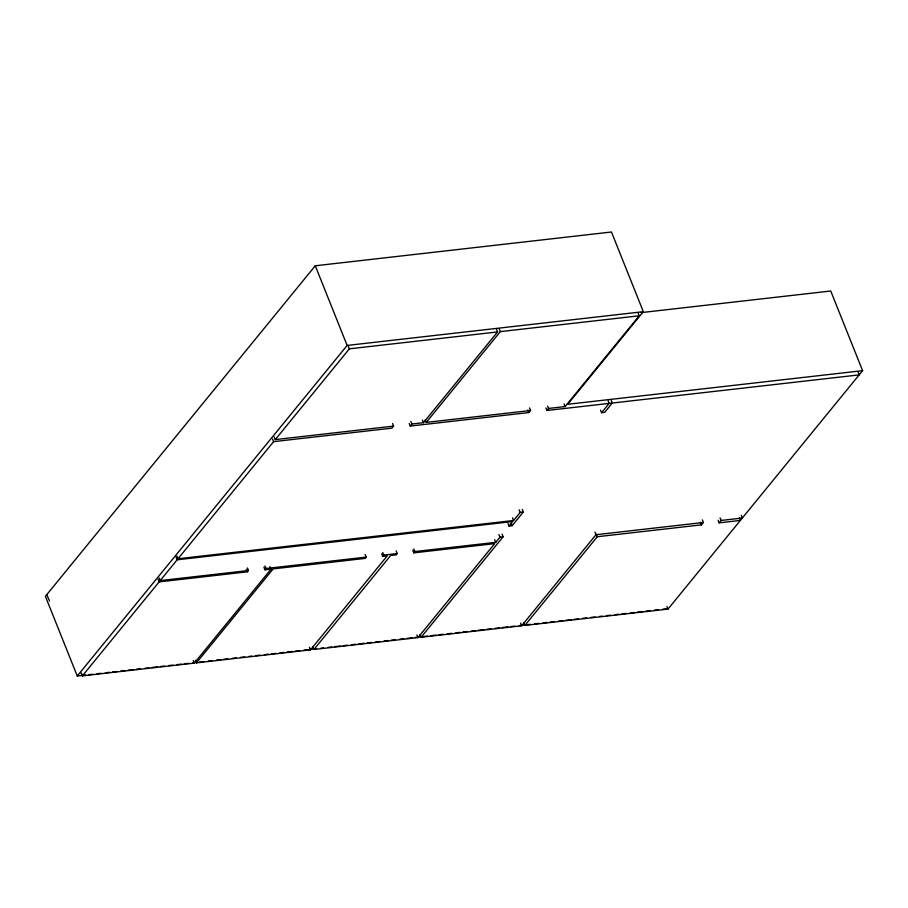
<?xml version="1.0" encoding="UTF-8"?>
<svg xmlns="http://www.w3.org/2000/svg" width="908" height="908" viewBox="0 0 908 908"><rect width="100%" height="100%" fill="white"/><g stroke="black" fill="none" stroke-linecap="round" stroke-linejoin="round"><path stroke-width="1.36" d="M641.161 312.613L830.741 291.003L862.6 370.668L567.704 404.287L643.329 311.671L611.459 232.005L315.269 265.772L45.4 596.329L77.259 675.995L85.704 675.03M77.259 675.995L347.128 345.437L643.329 311.671M247.43 567.943L248.463 570.53L247.407 571.824L159.116 581.892L82.39 675.87L81.255 673.293M159.127 577.965L160.171 580.598L177.151 559.805L512.725 521.544L509.025 526.072L507.992 523.496M176.947 556.127L178.002 558.76L273.603 441.651L391.916 428.156L393.584 426.113L392.551 423.525M274.227 436.964L275.283 439.597L349.376 348.831L497.561 331.942L496.506 329.309M263.887 567.25L264.92 569.827L265.987 568.533L366.174 557.103L365.141 554.504M81.334 673.237L82.39 675.87L194.312 663.112L271.038 569.134L270.005 566.558M195.39 660.241L196.446 662.874L273.172 568.885L365.118 558.409L366.174 557.103M409.213 423.491L410.246 426.068L411.914 424.013L423.469 422.697L497.561 331.942M425.194 419.757L426.238 422.39L500.342 331.624L639.232 315.791L638.176 313.158M381.666 553.823L382.699 556.4L383.766 555.094L397.216 553.562L396.172 550.929M196.446 662.874L310.491 649.867L387.217 555.889L382.699 556.4M312.897 646.837L313.952 649.47L390.667 555.492L396.16 554.867L397.216 553.562M412.765 550.271L413.798 552.859L414.854 551.553L495.745 542.326L499.99 537.127L503.123 536.776L502.09 534.199M410.246 426.068L528.876 412.55L530.556 410.495L529.534 407.942M545.867 407.908L546.9 410.495L548.568 408.441L565.128 406.546L639.232 315.791M313.952 649.47L417.964 637.609L494.69 543.631L413.798 552.859M178.002 558.76L513.576 520.5L520.171 512.418L523.303 512.055L522.259 509.445M600.517 410.11L601.561 412.72L609.177 403.39L608.133 400.757M420.041 634.624L421.096 637.257L503.123 536.776M509.025 526.072L512.157 525.709L523.303 512.055M421.096 637.257L521.657 625.794L596 534.721L703.371 522.475L702.338 519.898M523.837 622.786L524.881 625.419L597.294 536.73L701.43 524.858L703.371 522.475M718.115 520.25L719.147 522.838L721.088 520.454L742.347 518.037L741.291 515.404M524.881 625.419L667.993 609.098L862.6 370.668M275.283 439.597L393.584 426.113M426.238 422.39L530.556 410.495M546.9 410.495L859.218 374.879L858.162 372.246M601.561 412.72L604.694 412.368L612.31 403.027L611.254 400.405M160.171 580.598L248.463 570.53M264.92 569.827L271.038 569.134M719.147 522.838L740.406 520.409L739.35 517.776M88.519 674.712L92.741 674.235M96.963 673.747L101.185 673.271M105.407 672.794L109.63 672.306M112.444 671.988L116.667 671.5M120.889 671.023L125.111 670.547M127.926 670.217L133.555 669.582M136.37 669.253L140.592 668.776M144.815 668.299L149.037 667.811M151.852 667.494L157.481 666.847M160.296 666.529L164.518 666.052M168.74 665.564L172.963 665.087M177.185 664.599L181.407 664.123M184.222 663.805L188.444 663.317M192.666 662.84L196.888 662.363M199.703 662.034L203.925 661.557M208.148 661.069L212.37 660.593M216.592 660.116L220.814 659.628M223.629 659.31L227.851 658.833M232.073 658.345L236.296 657.869M240.518 657.381L244.74 656.904M248.962 656.416L251.777 656.098M255.999 655.621L260.221 655.133M264.444 654.657L268.666 654.18M271.481 653.851L275.703 653.374M279.925 652.886L284.147 652.409M286.962 652.092L292.592 651.445M295.406 651.127L299.629 650.639M303.851 650.162L316.517 648.721M320.74 648.233L323.554 647.915M327.777 647.438L331.999 646.95M334.814 646.632L340.443 645.985M343.258 645.667L347.48 645.191M351.702 644.703L355.925 644.226M358.739 643.908L364.369 643.261M367.184 642.943L371.406 642.455M375.628 641.979L379.85 641.502M384.073 641.014L388.284 640.537M391.098 640.219L395.321 639.731M399.543 639.255L403.765 638.767M406.58 638.449L412.209 637.802M415.024 637.484L427.691 636.043M430.506 635.725L436.135 635.078M438.95 634.76L443.172 634.272M447.394 633.795L451.616 633.319M455.839 632.831L460.061 632.354M462.876 632.036L467.098 631.548M471.32 631.071L475.542 630.583M478.357 630.265L483.987 629.619M486.801 629.301L491.024 628.824M495.246 628.336L499.468 627.859M502.283 627.541L507.913 626.895M510.727 626.577L514.949 626.089M519.172 625.612L524.801 624.965M527.616 624.647L530.431 624.329M534.653 623.841L538.875 623.365M543.097 622.888L547.32 622.4M550.135 622.082L554.357 621.605M558.579 621.117L562.801 620.641M565.616 620.312L571.245 619.676M574.06 619.358L578.283 618.87M582.505 618.393L586.727 617.905M590.949 617.429L595.171 616.952M599.394 616.464L602.208 616.146M606.43 615.658L610.653 615.181M614.875 614.705L619.097 614.217M621.912 613.899L626.134 613.422M630.356 612.934L634.579 612.457M637.393 612.128L643.023 611.493M645.838 611.175L650.06 610.687M654.282 610.21L658.504 609.722M662.726 609.245L666.949 608.769M46.751 594.672L49.577 601.119M720.055 517.878L721.088 520.454M700.397 522.27L701.43 524.858M666.949 606.476L667.993 609.098M564.084 403.924L565.128 406.546M547.626 406.08L548.568 408.441M596.238 534.097L597.294 536.73M594.944 532.088L596 534.721M499.286 328.991L500.342 331.624M527.843 409.962L528.876 412.55M519.126 509.808L520.171 512.418M512.521 517.866L513.576 520.5M511.125 523.133L512.157 525.709M498.957 534.551L499.99 537.127M494.701 539.704L495.745 542.326M520.602 623.16L521.657 625.794M422.413 420.075L423.469 422.697M410.881 421.437L411.914 424.013M348.331 346.209L349.376 348.831M315.269 265.772L347.128 345.437M413.821 548.977L414.854 551.553M416.908 634.976L417.964 637.609M382.733 552.518L383.766 555.094M272.559 439.018L273.603 441.651M309.446 647.234L310.491 649.867M264.954 565.945L265.987 568.533M246.374 569.248L247.407 571.824M176.095 557.171L177.151 559.805M193.256 660.479L194.312 663.112M158.06 579.259L159.116 581.892"/></g></svg>
